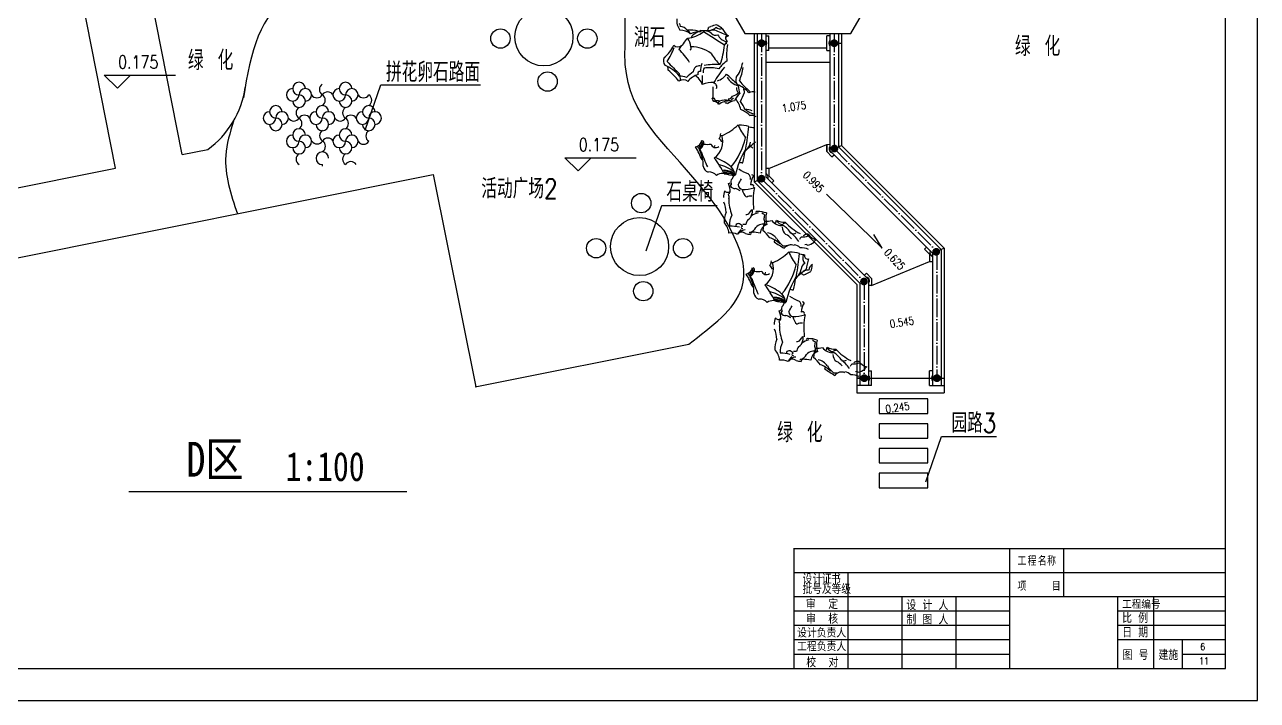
# Model space of a CAD drawing. Extents: x 1035948 to 1665131, y -158296 to 142149.
# Drawn here: x 1183125 to 1208582, y -30311 to -16350 of the extents above; entities that cross this region are included whole.
import ezdxf
from ezdxf.enums import TextEntityAlignment as Align

# ---------------------------------------------------------------- set-up
doc = ezdxf.new("R2010")
doc.units = 0
doc.header["$LTSCALE"] = 200
doc.header["$MEASUREMENT"] = 0
doc.linetypes.add('ACAD_ISO04W100', pattern=[30.5, 24, -3, 0.5, -3])
doc.layers.get('0').update_dxf_attribs({"linetype": 'CONTINUOUS'})
for name, color, linetype in [('COLUMN', 7, 'CONTINUOUS'), ('DL', 21, 'CONTINUOUS'), ('DOTE', 1, 'CONTINUOUS'), ('GROUND', 2, 'CONTINUOUS'), ('LAYER5', 5, 'CONTINUOUS'), ('PUB_DIM', 3, 'CONTINUOUS'), ('PUB_TEXT', 7, 'CONTINUOUS'), ('WLL1', 7, 'CONTINUOUS')]:
    doc.layers.add(name, color=color, linetype=linetype)
doc.styles.add('_HZTXT', font='txt.shx', dxfattribs={"width": 0.8, "bigfont": 'hztxt.shx'})
doc.styles.add('DIM_FONT', font='SIMPLEX.shx', dxfattribs={"width": 0.8})
doc.styles.add('HZ', font='simplex.shx', dxfattribs={"bigfont": 'hztxt.shx'})
doc.styles.add('仿宋', font='simfang0.ttf')

# ---------------------------------------------------------------- blocks, each defined once
blk = doc.blocks.new('_YZH')
for points in [[(-0.47, 0.19), (0.5, 0), (-0.5, 0), (-0.47, -0.19)], [(-0.19, 0.47), (0.5, 0), (-0.36, 0.36), (-0.47, 0.19)], [(0.19, 0.47), (0.5, 0), (0, 0.5), (-0.19, 0.47)], [(0.47, 0.19), (0.5, 0), (0.36, 0.36), (0.19, 0.47)], [(-0.47, -0.19), (0.5, 0), (-0.36, -0.36), (-0.19, -0.47)], [(-0.19, -0.47), (0.5, 0), (0, -0.5), (0.19, -0.47)], [(0.19, -0.47), (0.5, 0), (0.36, -0.36), (0.47, -0.19)]]:
    blk.add_solid(points)

msp = doc.modelspace()

# ---------------------------------------------------------------- linework, layer by layer
for p, q in [((1198192.64008, -16533.42896), (1198192.64008, -19595.82099)), ((1198252.64008, -16533.42896), (1198252.64008, -19570.96818)), ((1198432.64008, -16533.42896), (1198432.64008, -19496.40974)), ((1199752.64008, -16533.42896), (1199752.64008, -18949.64784)), ((1199932.64008, -16533.42896), (1199932.64008, -18875.0894)), ((1199992.64008, -16533.42896), (1199992.64008, -18850.23658)), ((1198342.64008, -16733.68896), (1198192.64008, -16733.68896)), ((1198432.41796, -16703.68896), (1198252.41796, -16703.68896)), ((1198432.41796, -16763.68896), (1198252.41796, -16763.68896)), ((1198432.41796, -16583.68896), (1198492.41796, -16583.68896)), ((1198492.41796, -16883.68896), (1198492.41796, -16583.68896)), ((1199692.86219, -16883.68896), (1199692.86219, -16583.68896)), ((1199752.86219, -16583.68896), (1199692.86219, -16583.68896)), ((1199752.86219, -16703.68896), (1199932.86219, -16703.68896)), ((1199752.86219, -16763.68896), (1199932.86219, -16763.68896)), ((1199842.64008, -16733.68896), (1199992.64008, -16733.68896)), ((1198492.41796, -16883.68896), (1198432.64008, -16883.68896)), ((1199692.86219, -16833.42896), (1198492.41796, -16833.42896)), ((1199692.86219, -16883.68896), (1199752.64008, -16883.68896)), ((1199752.64008, -17133.42896), (1198432.64008, -17133.42896)), ((1198492.64008, -19321.55693), (1199689.66814, -18823.85885)), ((1199689.66814, -18823.85885), (1199749.63869, -18821.9792)), ((1199689.66814, -18823.85885), (1199694.36726, -18973.78523)), ((1199694.36726, -18973.78523), (1199689.66814, -18823.85885)), ((1199797.05844, -19083.12197), (1199694.36726, -18973.78523)), ((1199694.36726, -18973.78523), (1199797.05844, -19083.12197)), ((1199752.64008, -18949.64784), (1201873.96042, -21070.96818)), ((1199797.05844, -19083.12197), (1199840.79313, -19042.0455)), ((1199932.64008, -18875.0894), (1202053.96042, -20996.40974)), ((1199992.64008, -18850.23658), (1202113.96042, -20971.55693)), ((1198492.64008, -19321.55693), (1198432.64008, -19321.55693)), ((1198492.64008, -19321.55693), (1198492.64008, -19471.55693)), ((1198192.64008, -19595.82099), (1198342.64008, -19533.68896)), ((1198192.64008, -19595.82099), (1200313.96042, -21717.14134)), ((1198252.64008, -19570.96818), (1200373.96042, -21692.28852)), ((1198432.64008, -19496.40974), (1200553.96042, -21617.73008)), ((1198492.64008, -19471.55693), (1198598.7061, -19577.62294)), ((1198598.7061, -19577.62294), (1198556.27969, -19620.04935)), ((1201707.89441, -20989.75498), (1201750.32081, -20947.32857)), ((1201813.96042, -21095.82099), (1201707.89441, -20989.75498)), ((1201813.96042, -21095.82099), (1201707.89441, -20989.75498)), ((1201813.96042, -21095.82099), (1201813.96042, -21245.82099)), ((1201813.96042, -21095.82099), (1201813.96042, -21245.82099)), ((1201873.96042, -21070.96818), (1201873.96042, -23804.55693)), ((1202113.96042, -20971.55693), (1201931.96996, -21051.26255)), ((1202053.96042, -20996.40974), (1202053.96042, -23804.55693)), ((1202113.96042, -20971.55693), (1202113.96042, -23954.55693)), ((1200613.96042, -21742.87727), (1201813.96042, -21245.82099)), ((1201813.96042, -21245.82099), (1201873.96042, -21245.82099)), ((1200507.89441, -21486.81125), (1200465.468, -21529.23766)), ((1200507.89441, -21486.81125), (1200613.96042, -21592.87727)), ((1200553.96042, -21617.73008), (1200553.96042, -23804.55693)), ((1200613.96042, -21592.87727), (1200613.96042, -21742.87727)), ((1200613.96042, -21592.87727), (1200613.96042, -21742.87727)), ((1200313.96042, -21717.14134), (1200313.96042, -23954.55693)), ((1200373.96042, -21692.28852), (1200373.96042, -23804.55693)), ((1200613.96042, -21742.87727), (1200553.96042, -21742.87727)), ((1200463.96042, -23654.55693), (1200313.96042, -23654.55693)), ((1200553.73831, -23624.55693), (1200373.73831, -23624.55693)), ((1200553.73831, -23504.55693), (1200613.73831, -23504.55693)), ((1200613.73831, -23804.55693), (1200613.73831, -23504.55693)), ((1201874.18254, -23504.55693), (1201814.18254, -23504.55693)), ((1201814.18254, -23804.55693), (1201814.18254, -23504.55693)), ((1201874.18254, -23624.55693), (1202054.18254, -23624.55693)), ((1201963.96042, -23654.55693), (1202113.96042, -23654.55693)), ((1200613.73831, -23804.55693), (1200313.96042, -23804.55693)), ((1200553.73831, -23684.55693), (1200373.73831, -23684.55693)), ((1201814.18254, -23804.55693), (1202113.96042, -23804.55693)), ((1201874.18254, -23684.55693), (1202054.18254, -23684.55693)), ((1203466.80076, -27176.40461), (1203466.80076, -29651.40461)), ((1204580.55076, -27176.40461), (1204580.55076, -28166.40461)), ((1199011.80076, -27671.40461), (1207921.80076, -27671.40461)), ((1200125.55076, -27671.40461), (1200125.55076, -29651.40461)), ((1199011.80076, -28166.40461), (1207921.80076, -28166.40461)), ((1201239.30076, -28166.40461), (1201239.30076, -29651.40461)), ((1202353.05076, -28166.40461), (1202353.05076, -29651.40461)), ((1205694.30076, -28166.40461), (1205694.30076, -29651.40461)), ((1206436.80076, -28166.40461), (1206436.80076, -29651.40461)), ((1199011.80076, -28463.40461), (1203466.80076, -28463.40461)), ((1205694.30076, -28463.40461), (1207921.80076, -28463.40461)), ((1199011.80076, -28760.40461), (1203466.80076, -28760.40461)), ((1205694.30076, -28760.40461), (1207921.80076, -28760.40461)), ((1199011.80076, -29057.40461), (1203466.80076, -29057.40461)), ((1205694.30076, -29057.40461), (1207921.80076, -29057.40461)), ((1207030.80076, -29057.40461), (1207030.80076, -29651.40461)), ((1199011.80076, -29354.40461), (1203466.80076, -29354.40461)), ((1207030.80076, -29354.40461), (1207921.80076, -29354.40461))]:
    msp.add_line(p, q)
at = {"color": 151}
msp.add_lwpolyline([(1208581.80076, -30311.40461), (1208581.80076, -2591.40461), (1169377.80076, -2591.40461), (1169377.80076, -30311.40461)], close=True, dxfattribs=at)
at = {"color": 5}
msp.add_lwpolyline([(1207921.80076, -29651.40461), (1207921.80076, -3251.40461), (1170697.80076, -3251.40461), (1170697.80076, -29651.40461)], close=True, dxfattribs=at)
msp.add_lwpolyline([(1207921.80076, -29651.40461), (1207921.80076, -3251.40461), (1170697.80076, -3251.40461), (1170697.80076, -29651.40461)], close=True, dxfattribs=at)
msp.add_lwpolyline([(1197996.22992, -12735.35275), (1196899.81976, -14634.39086), (1197996.22992, -16533.42896), (1200189.05024, -16533.42896), (1201285.4604, -14634.39086), (1200189.05024, -12735.35275)], close=True)
at = {"const_width": 24.75}
msp.add_lwpolyline([(1199011.80076, -29651.40461), (1199011.80076, -27176.40461), (1207921.80076, -27176.40461)], dxfattribs=at)
for centre, radius, start, end in [((1196911.85599, -16268.47509), 320.16074, 172.661372896, 217.324096306), ((1196624.77818, -16370.60899), 42.17806, 331.654876371, 68.223744039), ((1196650.65986, -16839.93089), 377.39271, 53.003867811, 88.998184501), ((1196650.4536, -16599.11427), 208.79387, 40.716766674, 86.857591174), ((1196860.95751, -17147.73703), 686.81359, 75.125735544, 94.363042735), ((1196107.00075, -17183.95999), 1005.31959, 39.94323233, 45.614234047), ((1196715.58237, -15906.22913), 731.86577, 277.975628798, 305.531729573), ((1197073.32156, -16970.34499), 474.04669, 87.604578865, 114.364259291), ((1197758.01469, -17900.67558), 1575.79345, 115.085381638, 121.818302964), ((1197130.02341, -14940.20184), 1533.838, 268.502089204, 279.09191608), ((1190674.14127, -27282.34337), 12571.34969, 56.687739548, 59.042294186), ((1197149.56592, -16735.78973), 259.36823, 53.146860917, 84.805152918), ((1197182.75951, -16420.30437), 65.04443, 306.178064902, 12.400748823), ((1197244.0973, -16332.54455), 71.58911, 275.224859431, 312.094757077), ((1198752.55103, -20620.26304), 4474.46226, 107.446886465, 109.016535671), ((1197295.91363, -16332.11449), 124.87254, 271.235871355, 323.55900424), ((1197393.49567, -16452.20168), 116.58671, 220.714223688, 292.828715792), ((1199041.59825, -12977.31293), 3857.32127, 244.358715282, 248.545745387), ((1197487.87986, -16308.81752), 128.91768, 227.449045314, 291.980463723), ((1197235.10521, -16757.46979), 439.34589, 49.063867696, 66.041755457), ((1197857.34699, -16282.3926), 358.20761, 203.879509486, 237.155969223), ((1195912.05191, -16496.44694), 678.32835, 307.955058862, 335.590024675), ((1196613.69984, -16689.28576), 121.25452, 226.181215393, 310.870074246), ((1211589.0316, -27999.0371), 18646.29807, 142.427519748, 143.319460329), ((1196582.16872, -16830.39471), 304.1858, 3.902063387, 41.411920379), ((1196983.47876, -16632.71142), 90.61158, 128.385600235, 168.835319097), ((1197695.73807, -16422.47967), 291.32656, 208.090654121, 252.809990629), ((1195750.39902, -16569.37085), 1839.65661, 341.049654056, 353.532347405), ((1198051.07964, -17020.39029), 533.444, 141.153182025, 151.976920329), ((1197666.40437, -16625.21073), 67.95485, 121.645386807, 243.062662465), ((1197792.24185, -16831.07008), 284.3783, 117.581553975, 129.921904166), ((1197640.91383, -16727.20616), 25.60029, 115.245424814, 236.662700472), ((1198861.69331, -16984.3979), 1241.12567, 169.767208605, 185.549469877), ((1196484.08354, -17092.62798), 166.53238, 158.392990538, 214.350096658), ((1194857.25665, -16173.29824), 1802.33739, 328.614182459, 338.967029917), ((1195601.88276, -17932.80288), 1488.99842, 32.67030916, 46.060309974), ((1196856.82024, -16837.886), 35.50006, 290.371843872, 46.361077455), ((1196888.44399, -17507.8553), 698.1664, 53.508065955, 90.229344812), ((1198249.19941, -16388.70525), 1097.85126, 210.540233646, 225.82698972), ((1196035.65137, -17911.03086), 788.34917, 39.294231191, 66.770077487), ((1202448.78756, -11383.05278), 8334.1488, 223.424702773, 225.909206904), ((1196162.71185, -17300.16498), 254.78753, 2.515889803, 20.150281648), ((1194173.2014, -19679.28465), 3278.61617, 41.300310656, 46.807547021), ((1197056.24827, -17326.19142), 124.34874, 80.11288632, 180.551709125), ((1197588.14321, -17308.86665), 506.63817, 161.91211508, 181.079708337), ((1197275.85677, -17322.22176), 138.84763, 149.003421225, 189.754001279), ((1197274.81845, -18026.63624), 786.7662, 76.09719753, 99.091024847), ((1197370.44195, -18132.93748), 959.54771, 83.041793226, 102.838950491), ((1199458.25387, -18736.5072), 2411.74479, 141.310537591, 150.500199399), ((1197911.26992, -17559.87995), 536.99394, 121.172518147, 146.426452645), ((1197267.85405, -17011.97984), 697.76469, 321.819161362, 349.82286122), ((1196534.2465, -16984.88817), 1452.14251, 338.618982822, 350.153751695), ((1196725.62653, -17660.10348), 170.07351, 54.304549266, 121.684684318), ((1196645.23234, -17850.85665), 436.60623, 69.889582439, 90.499275377), ((1196545.2259, -17397.64041), 108.54147, 351.546290783, 15.323606863), ((1196550.02154, -17464.64984), 118.07719, 340.287558969, 23.644737248), ((1197260.81074, -17862.06972), 627.74398, 121.597476197, 137.857680906), ((1197164.98966, -17800.07864), 441.14158, 107.632011109, 141.33720091), ((1196746.07365, -17734.0711), 402.2125, 21.763831378, 56.620967046), ((1197067.74523, -17358.46543), 42.37901, 70.924899441, 203.451422709), ((1193689.02797, -17480.07842), 3432.1907, 358.249237247, 1.318222541), ((1197323.21758, -18124.34716), 576.5549, 86.424478251, 110.679121678), ((1197343.77729, -17634.49423), 75.29169, 332.923966414, 87.052346844), ((1197351.20023, -17206.03498), 313.9326, 285.668364269, 328.39523981), ((1195275.24869, -19999.30791), 3521.57797, 46.25791589, 48.285569266), ((1197976.6818, -17232.12223), 401.35828, 210.40396475, 253.157807099), ((1198492.31397, -16708.34692), 1081.43056, 223.67232029, 231.508777649), ((1197974.65568, -17494.96872), 166.53238, 161.924952163, 214.350096658), ((1202278.87091, -13452.62682), 5982.51755, 222.759509851, 225.691967184), ((1197241.81946, -17816.35148), 102.35842, 328.438250558, 0.111300844), ((1194357.97894, -17733.05334), 2987.35475, 358.405996492, 1.850360932), ((1197556.69954, -17350.15294), 513.61044, 291.361625415, 307.409784341), ((1198091.50667, -18036.32602), 326.41027, 126.479081168, 160.321689328), ((1197962.84873, -17656.27835), 138.67619, 177.318727466, 227.254812508), ((1197640.96363, -18131.67572), 577.11652, 40.25151068, 70.124981623), ((1198344.79214, -17585.53949), 485.37203, 183.629398637, 202.830645761), ((1196869.7576, -17368.90242), 1182.89661, 331.344877082, 341.126565442), ((1197734.51437, -17762.72857), 254.78753, 2.515889803, 20.150281648), ((1198165.7712, -17925.01789), 186.4146, 75.223442525, 116.900997175), ((1197336.33249, -17782.8977), 87.91722, 261.413698578, 282.229121203), ((1196526.50659, -18252.83459), 884.21299, 20.64971944, 25.481582758), ((1197362.20982, -18041.18523), 100.51478, 23.659808254, 94.735163838), ((1197342.59285, -17908.65661), 41.71078, 336.410941621, 72.759461756), ((1197416.23884, -18056.07205), 135.43762, 64.548351945, 105.16068977), ((1197493.08875, -17979.76983), 49.30256, 115.523789411, 176.58320121), ((1197716.53402, -18393.02569), 471.78666, 91.67183996, 123.771566428), ((1197594.03369, -18253.6993), 341.54208, 77.145094788, 110.496431664), ((1197599.29276, -18010.27225), 43.1481, 34.243369317, 107.920132955), ((1197816.0155, -18208.58742), 283.96891, 96.441096747, 129.220177415), ((1197638.24457, -17761.78951), 124.84357, 275.412707517, 327.711742316), ((1197934.40758, -18093.03312), 283.69198, 127.251233158, 143.871787493), ((1197414.45786, -18208.67142), 509.99568, 11.669634307, 40.25532377), ((1197366.19789, -18333.23419), 671.55537, 19.461917495, 36.249228858), ((1197723.57863, -18607.64662), 536.99394, 43.986797338, 69.240731836), ((1198027.39663, -18395.21349), 290.14964, 65.015892142, 94.813283011), ((1198318.04707, -17700.59956), 510.26355, 233.357931861, 257.090301264), ((1198132.0312, -18408.12019), 181.38064, 57.250293001, 98.727711296), ((1196957.41663, -17431.82946), 1339.842, 295.626157288, 312.373877195), ((1198943.82612, -17974.87105), 1172.55197, 202.653112053, 217.444212571), ((1197913.83051, -18937.29241), 510.26355, 70.891930289, 94.624299691), ((1188164.19791, -17343.04561), 9978.83071, 350.958556683, 353.601341991), ((1198241.26205, -17948.00831), 533.444, 253.191032032, 264.014770337), ((1196940.99131, -18712.54484), 170.07351, 283.483268044, 350.863403096), ((1196749.03325, -18635.07161), 436.60623, 314.668676985, 335.278369923), ((1197015.66437, -18904.82417), 86.2862, 13.254586268, 50.678062018), ((1196993.94591, -18869.66283), 118.00953, 0.189622711, 30.146282013), ((1192618.5309, -20542.4282), 4825.65714, 20.639897329, 21.559061244), ((1197092.80355, -18794.56704), 60.01832, 338.1754704, 58.107896488), ((1197223.95979, -18347.24901), 476.89342, 260.545677036, 279.20612966), ((1197396.16921, -18790.75499), 99.70722, 195.857537272, 309.007914907), ((1197117.81582, -18765.25135), 422.82295, 306.146525631, 18.062794239), ((1197323.34263, -18607.95073), 175.54018, 325.562730691, 1.764640594), ((1197386.76512, -18821.82585), 140.54555, 16.52474138, 54.630929011), ((1196464.43002, -18302.70452), 1595.61375, 321.80346868, 346.035119727), ((1199118.82709, -20019.91407), 1533.838, 126.076036282, 136.665863157), ((1197859.21643, -18740.10988), 259.36823, 320.362799443, 352.021091445), ((1194312.84927, -20361.22354), 3052.42463, 23.366343395, 29.074023543), ((1196955.79548, -18974.88065), 118.07719, 21.523215114, 64.880393393), ((1197008.65672, -18915.9254), 69.28525, 0.110021567, 57.883185101), ((1196495.47614, -19249.93687), 642.66493, 357.952141856, 28.399917058), ((1196999.93591, -19025.52533), 108.54147, 29.844345499, 53.621661578), ((1204184.186, -16239.80124), 7598.14444, 201.070914703, 203.672975262), ((1197384.37452, -18870.31262), 17.67767, 97.037850007, 203.298054716), ((1199852.64217, -19969.4287), 2117.05598, 150.009580448, 166.185949864), ((1195366.98408, -18589.55778), 2663.11263, 346.66636009, 351.845205015), ((1198106.35374, -18938.99672), 65.04443, 32.767203539, 98.98988746), ((1197301.30351, -19241.64599), 166.53238, 190.817855704, 247.80913294), ((1195936.59589, -20227.21516), 1817.21453, 25.950308836, 38.069676073), ((1197065.41883, -20012.65899), 970.24745, 48.08362788, 69.365735941), ((1197289.12511, -19999.4363), 776.52153, 50.675084772, 77.80175104), ((1197489.77045, -19489.99659), 304.1858, 3.756031982, 41.265888975), ((1198370.17952, -18615.0285), 871.97233, 235.361740918, 250.221834565), ((1197947.60782, -19113.7502), 90.61158, 236.332633265, 276.782352127), ((1197247.10561, -19624.42356), 231.19856, 44.037901481, 89.76422654), ((1197556.35337, -19696.30831), 273.06351, 65.885083048, 121.590708833), ((1197572.8845, -19690.07502), 330.40545, 49.358105845, 94.475262547), ((1197537.52268, -19823.18007), 447.43865, 56.055716451, 86.494181627), ((1197499.67417, -20103.77232), 701.19781, 66.280439046, 84.437237264), ((1199584.56352, -8315.28854), 11297.68837, 259.731317092, 260.877194488), ((1197955.04079, -19600.68151), 243.84938, 169.782754535, 193.805711308), ((1197531.191, -19380.59996), 255.09819, 316.118147894, 351.479887298), ((1197413.82126, -19322.18373), 555.60542, 322.904147725, 337.17094678), ((1198008.44052, -19526.07993), 109.90879, 349.319094469, 52.781118101), ((1198448.41649, -19664.04227), 331.44349, 145.488042107, 179.628707606), ((1198138.35759, -19495.39704), 41.61177, 27.390235906, 88.103349449), ((1197795.50287, -19902.03098), 238.75933, 150.849281118, 185.054739056), ((1197642.97219, -19741.16424), 73.80261, 216.948994548, 311.088436856), ((1197489.85805, -19917.48942), 181.37491, 349.172924087, 19.873197072), ((1197621.56177, -19782.31855), 77.2916, 300.596940849, 341.349811277), ((1197579.56121, -19389.42419), 258.96428, 288.495878352, 296.9138482), ((1197116.86715, -19828.98002), 578.344, 2.174528889, 19.595958292), ((1197779.5203, -19688.89859), 80.19594, 147.177732392, 177.687969798), ((1197782.21904, -19638.53712), 95.29738, 209.63794766, 279.815737587), ((1197611.31788, -20249.3571), 549.75269, 58.130501605, 70.097462615), ((1197960.04485, -19652.8972), 103.52368, 184.09533284, 263.473841789), ((1198169.37528, -19730.70205), 227.18579, 187.27517626, 233.679842512), ((1197978.60881, -19134.70257), 621.72623, 266.835501787, 289.994231865), ((1198139.49658, -19707.50225), 50.86326, 48.089010815, 116.27559366), ((1199539.5608, -19988.48603), 1372.06815, 168.679683344, 187.693137239), ((1198212.70802, -19682.32085), 41.23106, 162.103568631, 243.306157921), ((1197025.52351, -20258.09808), 588.2701, 3.116336661, 24.351789973), ((1198602.39147, -19934.95147), 938.5204, 180.997537925, 201.847988878), ((1198119.52771, -20053.85832), 161.46544, 82.217089412, 119.995973914), ((1197930.66719, -20399.90305), 362.16336, 151.324156827, 186.961934656), ((1198069.65794, -20475.97972), 388.9368, 150.459271468, 184.783507325), ((1198032.31982, -20204.65882), 67.39081, 257.606280714, 330.985726379), ((1197977.2658, -20229.97698), 171.35481, 297.911583623, 353.906437635), ((1197546.92658, -19732.97895), 742.07587, 317.18218495, 324.170245819), ((1198348.9516, -20586.93375), 356.36573, 102.490479138, 127.7502203), ((1198052.89978, -20206.68691), 103.43422, 336.357684899, 22.338165208), ((1198251.18757, -20248.83404), 38.67645, 73.208939403, 159.30356271), ((1198260.45876, -20800.37397), 588.57047, 71.850102102, 89.814868397), ((1198807.20168, -19710.09101), 697.10322, 229.211676077, 235.255394144), ((1191751.76203, -19362.57321), 6721.4526, 351.352101609, 352.130111878), ((1198867.02325, -20349.76085), 436.95192, 165.599001342, 197.628879257), ((1197321.76793, -20687.38561), 348.62154, 5.02106615, 44.323464462), ((1197623.45589, -21934.20182), 1422.9942, 79.177106306, 87.649895904), ((1197855.88212, -20510.95476), 46.48633, 85.85646096, 192.591894552), ((1198158.78605, -20831.16745), 345.51596, 133.301207419, 154.586948909), ((1197854.9934, -20573.24504), 111.73694, 32.015775003, 87.717770851), ((1198005.92816, -20780.08158), 187.91814, 89.775910486, 136.355259781), ((1197950.44408, -20539.53626), 25.53869, 91.59014813, 277.76293538), ((1197980.40412, -20795.81631), 317.02173, 83.427828631, 94.482908935), ((1198214.93497, -20498.10793), 195.99415, 143.453476789, 175.015831211), ((1198044.35251, -20446.96426), 204.54042, 283.985441075, 332.989929914), ((1198372.35834, -20665.33665), 192.34321, 69.300647013, 139.278679931), ((1198521.10887, -20678.56967), 208.74923, 109.743471098, 173.865304134), ((1198885.63102, -20627.57542), 517.70004, 155.737275181, 177.508329291), ((1197899.3766, -21206.63595), 762.81392, 36.575658373, 52.05634069), ((1197863.64196, -20567.39576), 567.41423, 9.138213163, 20.01130868), ((1198458.96211, -20164.03873), 247.23566, 260.851959483, 291.748583147), ((1198768.11505, -20234.22583), 268.7276, 217.282680245, 275.055843779), ((1198452.70171, -20344.12206), 205.94675, 326.107015146, 346.716708084), ((1198801.18489, -20139.9961), 291.79199, 239.511228636, 275.718754705), ((1198775.22508, -20352.64709), 127.34094, 202.034384254, 272.437656289), ((1198970.16033, -20527.671), 202.8113, 182.512075062, 230.716133963), ((1198823.84789, -20503.85677), 49.4171, 72.350116622, 150.965412855), ((1198583.0126, -20865.86252), 419.58783, 29.133930905, 60.159032176), ((1199694.39157, -19623.14152), 1182.49098, 223.048874024, 241.916006116), ((1197710.0208, -20963.47177), 309.32335, 63.818119163, 97.611052298), ((1197941.38721, -20744.78978), 109.74081, 84.127845699, 145.23893916), ((1197939.67486, -20745.93944), 107.076, 47.757665419, 83.204138652), ((1198343.40069, -19090.07694), 1611.11736, 258.117337549, 261.731014849), ((1198096.33519, -20646.61162), 2.80592, 155.353835664, 101.314010655), ((1198168.39938, -20688.74013), 52.87304, 62.585494298, 175.632937706), ((1198153.7662, -21412.72031), 773.15102, 78.072591497, 89.884873724), ((1198404.36713, -20948.02285), 305.11144, 34.823591857, 78.38326642), ((1198334.72872, -21268.68595), 546.15789, 45.074021491, 71.063255075), ((1198523.90639, -20781.69211), 97.80162, 323.576362524, 349.739166953), ((1200693.98186, -17730.79552), 3746.93745, 236.071559729, 239.854538569), ((1199029.54916, -20585.50965), 414.70743, 206.424155241, 233.341524458), ((1198742.54879, -20930.53422), 265.13984, 35.329928789, 68.028941386), ((1198392.45103, -21345.48907), 887.77657, 35.682093461, 52.629646741), ((1198994.82986, -20574.44484), 98.21797, 242.525013669, 306.137296465), ((1200078.3073, -21429.87923), 1149.46504, 143.115572067, 146.124658676), ((1199180.92961, -20344.52694), 391.31021, 266.582330445, 289.37000066), ((1199296.31573, -20847.45429), 166.31455, 86.258909783, 124.451395748), ((1199239.92362, -20624.08422), 287.10527, 280.148487182, 310.729424983), ((1199546.06475, -20508.38034), 295.02597, 215.92846974, 255.895222675), ((1199522.64515, -20892.20506), 109.0596, 116.391363044, 155.409051741), ((1198003.69944, -20057.41331), 1339.842, 295.626157288, 312.373877195), ((1198811.82921, -20646.37981), 273.44895, 263.727009918, 293.212899716), ((1198948.59688, -21069.83989), 168.39516, 66.320007558, 144.047115664), ((1199990.10893, -20600.4549), 1172.55197, 202.653112053, 217.444212571), ((1198960.11332, -21562.87626), 510.26355, 70.891930289, 94.624299691), ((1199011.85047, -21059.91176), 159.17922, 37.687411251, 89.105789212), ((1189210.48071, -19968.62946), 9978.83071, 350.958556683, 353.601341991), ((1199287.54486, -20573.59216), 533.444, 253.191032032, 264.014770337), ((1199164.36406, -21293.84701), 332.31194, 63.684030508, 94.581804286), ((1199381.08082, -21168.95935), 187.00684, 162.2596832, 218.278036616), ((1199296.58893, -21125.00866), 67.95485, 162.105289896, 283.522565554), ((1199258.01303, -20937.78372), 44.97221, 43.72757284, 113.478229529), ((1197987.27412, -21338.1287), 170.07351, 283.483268044, 350.863403096), ((1198139.08636, -21420.15089), 60.01832, 338.1754704, 58.107896488), ((1198164.09862, -21390.83521), 422.82295, 306.146525631, 18.062794239), ((1198369.62544, -21233.53458), 175.54018, 325.562730691, 1.764640594), ((1198433.04793, -21447.4097), 140.54555, 16.52474138, 54.630929011), ((1197510.71283, -20928.28837), 1595.61375, 321.80346868, 346.035119727), ((1199278.59126, -21392.64284), 116.58671, 112.33923657, 184.453728673), ((1201585.51243, -21839.87238), 2363.81352, 164.069647762, 169.418463674), ((1199446.81971, -21426.79807), 128.91768, 113.187488638, 177.718907048), ((1198950.43211, -21289.74616), 439.34589, 339.126196904, 356.104084665), ((1195359.13208, -22986.80739), 3052.42463, 23.366343395, 29.074023543), ((1198002.07829, -21600.4645), 118.07719, 21.523215114, 64.880393393), ((1198054.93953, -21541.50925), 69.28525, 0.110021567, 57.883185101), ((1197795.31606, -21260.65547), 436.60623, 314.668676985, 335.278369923), ((1197541.75894, -21875.52072), 642.66493, 357.952141856, 28.399917058), ((1198046.21872, -21651.10918), 108.54147, 29.844345499, 53.621661578), ((1198061.94717, -21530.40802), 86.2862, 13.254586268, 50.678062018), ((1205230.46881, -18865.3851), 7598.14444, 201.070914703, 203.672975262), ((1198040.22872, -21495.24668), 118.00953, 0.189622711, 30.146282013), ((1193664.81371, -23168.01205), 4825.65714, 20.639897329, 21.559061244), ((1198270.2426, -20972.83286), 476.89342, 260.545677036, 279.20612966), ((1198442.45202, -21416.33885), 99.70722, 195.857537272, 309.007914907), ((1198430.65733, -21495.89647), 17.67767, 97.037850007, 203.298054716), ((1200898.92498, -22595.01255), 2117.05598, 150.009580448, 166.185949864), ((1196413.26689, -21215.14163), 2663.11263, 346.66636009, 351.845205015), ((1200165.1099, -22645.49792), 1533.838, 126.076036282, 136.665863157), ((1198905.49924, -21365.69373), 259.36823, 320.362799443, 352.021091445), ((1199152.63655, -21564.58057), 65.04443, 32.767203539, 98.98988746), ((1199294.95591, -21546.51093), 124.87254, 81.608948122, 133.932081006), ((1199258.1188, -21582.95464), 71.58911, 93.073195285, 129.94309293), ((1197280.87624, -17490.2203), 4474.46226, 296.151416691, 297.721065897), ((1196982.8787, -22852.79902), 1817.21453, 25.950308836, 38.069676073), ((1198111.70164, -22638.24284), 970.24745, 48.08362788, 69.365735941), ((1198335.40792, -22625.02015), 776.52153, 50.675084772, 77.80175104), ((1198993.89063, -21739.33405), 90.61158, 236.332633265, 276.782352127), ((1198347.58632, -21867.22985), 166.53238, 190.817855704, 247.80913294), ((1198293.38842, -22250.00741), 231.19856, 44.037901481, 89.76422654), ((1198602.63618, -22321.89216), 273.06351, 65.885083048, 121.590708833), ((1198619.16731, -22315.65887), 330.40545, 49.358105845, 94.475262547), ((1198583.80549, -22448.76392), 447.43865, 56.055716451, 86.494181627), ((1198545.95698, -22729.35617), 701.19781, 66.280439046, 84.437237264), ((1200630.84633, -10940.8724), 11297.68837, 259.731317092, 260.877194488), ((1198577.47381, -22006.18381), 255.09819, 316.118147894, 351.479887298), ((1198536.05326, -22115.58044), 304.1858, 3.756031982, 41.265888975), ((1199416.46232, -21240.61236), 871.97233, 235.361740918, 250.221834565), ((1199054.72333, -22151.66378), 109.90879, 349.319094469, 52.781118101), ((1199494.6993, -22289.62612), 331.44349, 145.488042107, 179.628707606), ((1199184.6404, -22120.98089), 41.61177, 27.390235906, 88.103349449), ((1198625.84402, -22015.00804), 258.96428, 288.495878352, 296.9138482), ((1198163.14996, -22454.56388), 578.344, 2.174528889, 19.595958292), ((1198825.80311, -22314.48244), 80.19594, 147.177732392, 177.687969798), ((1198828.50185, -22264.12097), 95.29738, 209.63794766, 279.815737587), ((1199001.3236, -22226.26537), 243.84938, 169.782754535, 193.805711308), ((1198657.60069, -22874.94095), 549.75269, 58.130501605, 70.097462615), ((1199006.32766, -22278.48105), 103.52368, 184.09533284, 263.473841789), ((1198460.10407, -21947.76758), 555.60542, 322.904147725, 337.17094678), ((1199215.65809, -22356.28591), 227.18579, 187.27517626, 233.679842512), ((1199024.89162, -21760.28642), 621.72623, 266.835501787, 289.994231865), ((1199185.77939, -22333.08611), 50.86326, 48.089010815, 116.27559366), ((1200585.84361, -22614.06988), 1372.06815, 168.679683344, 187.693137239), ((1199258.99082, -22307.90471), 41.23106, 162.103568631, 243.306157921), ((1198841.78568, -22527.61483), 238.75933, 150.849281118, 185.054739056), ((1198071.80632, -22883.68193), 588.2701, 3.116336661, 24.351789973), ((1198689.255, -22366.74809), 73.80261, 216.948994548, 311.088436856), ((1198536.14086, -22543.07327), 181.37491, 349.172924087, 19.873197072), ((1198667.84458, -22407.9024), 77.2916, 300.596940849, 341.349811277), ((1199648.67428, -22560.53533), 938.5204, 180.997537925, 201.847988878), ((1199165.81052, -22679.44217), 161.46544, 82.217089412, 119.995973914), ((1198976.95, -23025.4869), 362.16336, 151.324156827, 186.961934656), ((1199115.94075, -23101.56358), 388.9368, 150.459271468, 184.783507325), ((1199078.60263, -22830.24267), 67.39081, 257.606280714, 330.985726379), ((1199023.54861, -22855.56083), 171.35481, 297.911583623, 353.906437635), ((1198593.20939, -22358.5628), 742.07587, 317.18218495, 324.170245819), ((1199395.23441, -23212.5176), 356.36573, 102.490479138, 127.7502203), ((1199099.18259, -22832.27076), 103.43422, 336.357684899, 22.338165208), ((1199297.47038, -22874.4179), 38.67645, 73.208939403, 159.30356271), ((1199306.74157, -23425.95783), 588.57047, 71.850102102, 89.814868397), ((1199853.48449, -22335.67486), 697.10322, 229.211676077, 235.255394144), ((1192798.04484, -21988.15706), 6721.4526, 351.352101609, 352.130111878), ((1199913.30606, -22975.3447), 436.95192, 165.599001342, 197.628879257), ((1198368.05074, -23312.96946), 348.62154, 5.02106615, 44.323464462), ((1198669.7387, -24559.78568), 1422.9942, 79.177106306, 87.649895904), ((1198902.16493, -23136.53861), 46.48633, 85.85646096, 192.591894552), ((1198901.2762, -23198.8289), 111.73694, 32.015775003, 87.717770851), ((1198996.72689, -23165.12011), 25.53869, 91.59014813, 277.76293538), ((1199026.68693, -23421.40017), 317.02173, 83.427828631, 94.482908935), ((1199261.21778, -23123.69179), 195.99415, 143.453476789, 175.015831211), ((1199090.63532, -23072.54811), 204.54042, 283.985441075, 332.989929914), ((1199418.64115, -23290.9205), 192.34321, 69.300647013, 139.278679931), ((1199567.39168, -23304.15352), 208.74923, 109.743471098, 173.865304134), ((1199931.91382, -23253.15928), 517.70004, 155.737275181, 177.508329291), ((1198909.92477, -23192.97962), 567.41423, 9.138213163, 20.01130868), ((1199505.24492, -22789.62258), 247.23566, 260.851959483, 291.748583147), ((1199814.39786, -22859.80968), 268.7276, 217.282680245, 275.055843779), ((1199498.98452, -22969.70591), 205.94675, 326.107015146, 346.716708084), ((1199847.4677, -22765.57996), 291.79199, 239.511228636, 275.718754705), ((1199821.50789, -22978.23094), 127.34094, 202.034384254, 272.437656289), ((1200016.44314, -23153.25485), 202.8113, 182.512075062, 230.716133963), ((1199870.1307, -23129.44062), 49.4171, 72.350116622, 150.965412855), ((1199629.29541, -23491.44638), 419.58783, 29.133930905, 60.159032176), ((1200740.67438, -22248.72538), 1182.49098, 223.048874024, 241.916006116), ((1198756.30361, -23589.05562), 309.32335, 63.818119163, 97.611052298), ((1199205.06886, -23456.75131), 345.51596, 133.301207419, 154.586948909), ((1198987.67002, -23370.37363), 109.74081, 84.127845699, 145.23893916), ((1199052.21097, -23405.66543), 187.91814, 89.775910486, 136.355259781), ((1198985.95767, -23371.52329), 107.076, 47.757665419, 83.204138652), ((1199389.6835, -21715.66079), 1611.11736, 258.117337549, 261.731014849), ((1199142.618, -23272.19548), 2.80592, 155.353835664, 101.314010655), ((1199214.68219, -23314.32398), 52.87304, 62.585494298, 175.632937706), ((1199200.04901, -24038.30416), 773.15102, 78.072591497, 89.884873724), ((1198945.65941, -23832.2198), 762.81392, 36.575658373, 52.05634069), ((1199450.64994, -23573.6067), 305.11144, 34.823591857, 78.38326642), ((1199381.01153, -23894.2698), 546.15789, 45.074021491, 71.063255075), ((1200075.83197, -23211.09351), 414.70743, 206.424155241, 233.341524458), ((1199788.8316, -23556.11807), 265.13984, 35.329928789, 68.028941386), ((1199438.73384, -23971.07292), 887.77657, 35.682093461, 52.629646741), ((1200041.11266, -23200.0287), 98.21797, 242.525013669, 306.137296465), ((1201124.59011, -24055.46308), 1149.46504, 143.115572067, 146.124658676), ((1200227.21242, -22970.11079), 391.31021, 266.582330445, 289.37000066), ((1200342.59854, -23473.03814), 166.31455, 86.258909783, 124.451395748), ((1200592.34756, -23133.9642), 295.02597, 215.92846974, 255.895222675), ((1200568.92796, -23517.78891), 109.0596, 116.391363044, 155.409051741), ((1199570.18919, -23407.27597), 97.80162, 323.576362524, 349.739166953), ((1201740.26467, -20356.37937), 3746.93745, 236.071559729, 239.854538569), ((1199858.11202, -23271.96366), 273.44895, 263.727009918, 293.212899716), ((1199994.87968, -23695.42374), 168.39516, 66.320007558, 144.047115664), ((1200058.13328, -23685.49562), 159.17922, 37.687411251, 89.105789212), ((1200210.64687, -23919.43087), 332.31194, 63.684030508, 94.581804286), ((1200304.29584, -23563.36757), 44.97221, 43.72757284, 113.478229529), ((1200286.20643, -23249.66807), 287.10527, 280.148487182, 310.729424983)]:
    msp.add_arc(centre, radius, start, end)
at = {"layer": 'DL'}
for p, q in [((1186374.73844, -19036.41337), (1184513.84492, -9579.26698)), ((1185002.23921, -19312.60529), (1183140.18564, -9849.56349)), ((1186374.73844, -19036.41337), (1186906.82143, -18929.34079)), ((1173099.41767, -21707.8439), (1185002.23921, -19312.60529)), ((1173099.41767, -23138.87254), (1191558.24941, -19449.84246)), ((1191558.24941, -19449.84246), (1192440.4974, -23834.0572)), ((1192428.54938, -23836.46154), (1196840.11341, -22948.70997))]:
    msp.add_line(p, q, dxfattribs=at)
msp.add_arc((1185786.71591, -17380.99615), 1911.02263, 305.882779015, 351.888825968, dxfattribs=at)
msp.add_open_spline([(1196840.11341, -22948.70997), (1197316.42179, -22591.04119), (1198495.39493, -21705.72845), (1196946.01574, -19275.63363), (1195297.70945, -17974.67175), (1195718.81433, -15405.23338), (1193461.25869, -14037.74153), (1191517.29669, -16329.47558), (1188252.44053, -15152.96707), (1187784.48337, -16913.75194), (1187645.65929, -17863.55901)], degree=3, knots=[0, 0, 0, 0, 1589.4056853935, 3934.1458298066, 6905.158326172, 8118.6336318802, 10147.4920488985, 12909.6548060584, 15607.0709146472, 17991.3574641954, 17991.3574641954, 17991.3574641954, 17991.3574641954], dxfattribs=at)
msp.add_spline([(1187437.13158, -18344.39411), (1187276.55678, -19054.01011), (1187517.07213, -20257.47886)], degree=3, dxfattribs=at)
at = {"layer": 'DOTE', "linetype": 'ACAD_ISO04W100', "ltscale": 0.08}
for p, q in [((1198342.64008, -16533.42896), (1198342.64008, -19533.68896)), ((1199842.64008, -16533.42896), (1199842.64008, -18912.36862)), ((1199842.64008, -18912.36862), (1201963.96042, -21033.68896)), ((1198342.64008, -19533.68896), (1200463.96042, -21655.0093)), ((1201963.96042, -21033.68896), (1201963.96042, -23654.55693)), ((1200463.96042, -21655.0093), (1200463.96042, -23654.55693))]:
    msp.add_line(p, q, dxfattribs=at)
at = {"layer": 'GROUND'}
msp.add_line((1189271.57534, -19241.11797), (1189271.57534, -19275.62554), dxfattribs=at)
for centre, start, end in [((1188791.57534, -17671.11797), 0, 270), ((1189751.57534, -17671.11797), 0, 270), ((1188661.57534, -17801.11797), 90, 0), ((1188791.57534, -17931.11797), 180, 90), ((1188921.57534, -17801.11797), 270, 180), ((1189161.57534, -17731.83594), 212.203975367, 327.795772496), ((1189340.85737, -17691.11797), 122.203975367, 237.795772496), ((1189202.29331, -17911.11797), 302.203975367, 57.795772496), ((1189381.57534, -17870.4), 32.203975367, 147.795772496), ((1189621.57534, -17801.11797), 90, 0), ((1189751.57534, -17931.11797), 180, 90), ((1189881.57534, -17801.11797), 270, 180), ((1190121.57534, -17731.83594), 212.203975367, 327.795772496), ((1190162.29331, -17911.11797), 302.203975367, 57.795772496), ((1188311.57534, -18151.11797), 0, 270), ((1188860.85737, -18171.11797), 122.203975367, 237.795772496), ((1189271.57534, -18151.11797), 0, 270), ((1189820.85737, -18170.83594), 122.203975367, 237.795772496), ((1190231.57534, -18151.11797), 0, 270), ((1188181.57534, -18281.11797), 90, 0), ((1188311.57534, -18411.11797), 180, 90), ((1188441.57534, -18281.11797), 270, 180), ((1188681.57534, -18211.83594), 212.203975367, 327.795772496), ((1188722.29331, -18391.11797), 302.203975367, 57.795772496), ((1188901.57534, -18350.4), 32.203975367, 147.795772496), ((1189141.57534, -18281.11797), 90, 0), ((1189271.57534, -18411.11797), 180, 90), ((1189401.57534, -18281.11797), 270, 180), ((1189641.57534, -18211.5539), 212.203975367, 327.795772496), ((1189682.29331, -18390.83594), 302.203975367, 57.795772496), ((1189861.57534, -18350.11797), 32.203975367, 147.795772496), ((1190101.57534, -18281.11797), 90, 0), ((1190231.57534, -18411.11797), 180, 90), ((1190361.57534, -18281.11797), 270, 180), ((1188791.57534, -18631.11797), 0, 270), ((1189345.44953, -18644.31329), 122.203975367, 237.795772496), ((1189751.57534, -18631.11797), 0, 270), ((1190300.85737, -18651.11797), 122.203975367, 237.795772496), ((1188661.57534, -18761.11797), 90, 0), ((1188791.57534, -18891.11797), 180, 90), ((1188921.57534, -18761.11797), 270, 180), ((1189166.1675, -18685.03125), 212.203975367, 327.795772496), ((1189206.88547, -18864.31329), 302.203975367, 57.795772496), ((1189386.1675, -18823.59532), 32.203975367, 147.795772496), ((1189621.57534, -18761.11797), 90, 0), ((1189751.57534, -18891.11797), 180, 90), ((1189881.57534, -18761.11797), 270, 180), ((1190121.57534, -18691.83594), 212.203975367, 327.795772496), ((1188860.85737, -19131.11797), 122.203975367, 237.795772496), ((1189271.57534, -19111.11797), 0, 270), ((1189820.85737, -19131.11797), 122.203975367, 237.795772496), ((1189861.57534, -19310.4), 32.203975367, 147.795772496)]:
    msp.add_arc(centre, 130, start, end, dxfattribs=at)
at = {"layer": 'LAYER5', "linetype": 'Continuous'}
msp.add_line((1185276.49821, -25999.15194), (1191015.29104, -25999.15194), dxfattribs=at)
at = {"layer": 'PUB_DIM'}
for p, q in [((1185039.61472, -17660.76251), (1184769.61472, -17390.76251)), ((1184769.61472, -17390.76251), (1185309.61472, -17390.76251)), ((1185309.61472, -17390.76251), (1185039.61472, -17660.76251)), ((1185039.61472, -17390.76251), (1186237.90043, -17390.76251)), ((1194553.65478, -19369.30695), (1194283.65478, -19099.30695)), ((1194283.65478, -19099.30695), (1194823.65478, -19099.30695)), ((1194553.65478, -19099.30695), (1195751.9405, -19099.30695)), ((1194823.65478, -19099.30695), (1194553.65478, -19369.30695))]:
    msp.add_line(p, q, dxfattribs=at)
at = {"layer": 'PUB_TEXT'}
for p, q in [((1190156.73425, -18533.78631), (1190479.21677, -17594.43861)), ((1195961.97445, -21023.90713, -22546.75648), (1196284.45697, -20084.55943, -22546.75648)), ((1201737.14825, -25799.56866, -22546.75648), (1202059.63077, -24860.22096, -22546.75648)), ((1202059.63077, -24860.22096, -22546.75648), (1203196.15566, -24860.22096, -22546.75648))]:
    msp.add_line(p, q, dxfattribs=at)
at = {"layer": 'WLL1'}
for p, q in [((1190479.21677, -17594.43861), (1192537.44565, -17594.43861)), ((1199685.84379, -19852.83508), (1200835.25344, -20969.80353)), ((1199685.84379, -19852.83508), (1200835.25344, -20969.80353)), ((1196284.52054, -20096.82199), (1196284.45697, -20084.55943, -22546.75648)), ((1196284.45697, -20084.55943, -22546.75648), (1197427.58333, -20084.55943, -22546.75648)), ((1200835.25344, -20969.80353), (1200658.75026, -20682.73622)), ((1200835.25344, -20969.80353), (1200658.75026, -20682.73622)), ((1200313.96042, -23654.55693), (1202113.96042, -23654.55693)), ((1200313.96042, -23954.55693), (1202113.96042, -23954.55693))]:
    msp.add_line(p, q, dxfattribs=at)
at = {"layer": 'WLL1', "ltscale": 0.05}
msp.add_line((1199821.72237, -18921.03302), (1199992.64008, -18850.23658), dxfattribs=at)
at = {"layer": 'WLL1'}
for points in [[(1201774.71583, -24383.74889), (1201774.71583, -24083.74889), (1200774.71583, -24083.74889), (1200774.71583, -24383.74889)], [(1201774.71583, -24894.85184), (1201774.71583, -24594.85184), (1200774.71583, -24594.85184), (1200774.71583, -24894.85184)], [(1201774.71583, -25405.95479), (1201774.71583, -25105.95479), (1200774.71583, -25105.95479), (1200774.71583, -25405.95479)], [(1201774.71583, -25917.05773), (1201774.71583, -25617.05773), (1200774.71583, -25617.05773), (1200774.71583, -25917.05773)]]:
    msp.add_lwpolyline(points, close=True, dxfattribs=at)
for centre, radius in [((1193847.93287, -16603.37984, 22546.75648), 600), ((1192950.87802, -16637.57613, 22546.75648), 200), ((1194744.98772, -16637.57613, 22546.75648), 200), ((1193923.67964, -17525.33418, 22546.75648), 200), ((1195858.40267, -20038.17551, 22546.75648), 200), ((1195824.20638, -20935.23036, 22546.75648), 600), ((1194927.15153, -20969.42665, 22546.75648), 200), ((1196721.26123, -20969.42665, 22546.75648), 200), ((1195899.95316, -21857.1847, 22546.75648), 200)]:
    msp.add_circle(centre, radius, dxfattribs=at)
for centre, radius, start, end in [((1198342.64008, -16733.68896), 110.00022, 324.702314001, 35.297685999), ((1199842.64008, -16733.68896), 110.00022, 144.702314001, 215.297685999), ((1199815.68043, -18923.53567), 78.07522, 148.001779567, 256.998220433), ((1198372.24457, -19510.97119), 110.00022, 345.38687617, 55.982248167), ((1201928.83241, -21050.07241), 110.00022, 164.147040202, 240.077030001), ((1200492.67152, -21643.11678), 78.07522, 328.001779567, 76.998220433), ((1200463.96042, -23654.55693), 110.00022, 324.702314001, 35.297685999), ((1201963.96042, -23654.55693), 110.00022, 144.702314001, 215.297685999)]:
    msp.add_arc(centre, radius, start, end, dxfattribs=at)

# ---------------------------------------------------------------- block references
at = {"layer": 'COLUMN', "yscale": 160, "zscale": 160}
for p, xscale, rotation in [((1198342.41796, -16733.68896), 160, 90.00000000002098), ((1199842.86219, -16733.68896), -160, 269.999999999979), ((1199848.60098, -18910.3285), -160, 292.5000000001369), ((1198342.27166, -19532.07238), -160, 110.6845621683453), ((1201949.13406, -21043.5071), 160, 294.3154378316547), ((1200457.91849, -21657.51196), 160, 112.5000000001024), ((1200463.73831, -23654.55693), 160, 90.00000000002098), ((1201964.18254, -23654.55693), -160, 269.999999999979)]:
    msp.add_blockref('_YZH', p, dxfattribs=dict(at, xscale=xscale, rotation=rotation))

# ---------------------------------------------------------------- texts
at = {"width": 0.8}
for s, height, style, p in [('工', 169.32966, '_HZTXT', (1203628.51272, -27523.79765)), ('程', 169.32966, '_HZTXT', (1203835.74175, -27523.79765)), ('名', 169.32966, '_HZTXT', (1204047.7564, -27523.79765)), ('称', 169.32966, '_HZTXT', (1204240.63264, -27523.79765)), ('设', 185.45629, '_HZTXT', (1199188.22712, -27904.6051)), ('计', 185.45629, '_HZTXT', (1199398.88432, -27904.6051)), ('证', 185.45629, '_HZTXT', (1199588.77732, -27904.6051)), ('书', 185.45629, '_HZTXT', (1199778.67032, -27904.6051)), ('批号及等级', 185.456295, '_HZTXT', (1199188.22733, -28112.10505)), ('项    目', 169.329657, '_HZTXT', (1203628.51272, -28044.94762)), ('6', 148.5, 'HZ', (1207403.46258, -29275.28397)), ('11', 148.5, 'HZ', (1207377.68848, -29572.28397))]:
    msp.add_text(s, height=height, dxfattribs=dict(at, style=style)).set_placement(p)
at = {"style": 'HZ'}
for s, height, p in [('审  定', 185.456295, (1199260.90133, -28423.35507)), ('设 计 人', 185.456295, (1201334.07958, -28444.81045)), ('工程编号', 158.4, (1205789.69184, -28415.83278)), ('比 例', 185.456295, (1205789.69184, -28710.87506)), ('审  核', 185.456295, (1199262.01672, -28725.80126)), ('制 图 人', 185.456295, (1201334.07958, -28741.81045)), ('设计负责人', 169.329657, (1199075.59906, -29010.81189)), ('日 期', 185.456295, (1205789.69184, -29007.87506)), ('工程负责人', 169.329657, (1199075.59906, -29293.02798)), ('建施', 185.456295, (1206540.59027, -29473.62016)), ('校  对', 185.456295, (1199266.0745, -29627.41813)), ('图 号', 185.456295, (1205797.61565, -29473.62016))]:
    msp.add_text(s, height=height, dxfattribs=at).set_placement(p)
at = {"style": 'DIM_FONT', "width": 0.8, "flags": 9}
for tag, s in [('YSIZE', '2180'), ('XSIZE', '2440')]:
    msp.add_attdef(tag, (1189271.57534, -19241.11797), s, height=0.5, dxfattribs=at)
at = {"layer": 'PUB_DIM', "style": 'DIM_FONT', "width": 0.8}
for p in [(1185470.74852, -17123.14793), (1194984.78858, -18831.69238)]:
    msp.add_text('0.175', height=270, dxfattribs=at).set_placement(p, align=Align.MIDDLE)
for s, rotation, p in [('1.075', 8.418516272, (1199013.99658, -18044.2646)), ('0.995', 313.540191567, (1199414.98814, -19596.67163)), ('0.625', 313.540191567, (1201091.8112, -21198.43639)), ('0.545', 8.418516272, (1201240.28952, -22499.69898)), ('0.245', 8.418516272, (1201151.46061, -24260.30842))]:
    msp.add_text(s, height=162, rotation=rotation, dxfattribs=at).set_placement(p, align=Align.MIDDLE)
at = {"layer": 'PUB_TEXT', "width": 0.8}
for s, height, style, p in [('湖石', 405, '_HZTXT', (1195705.74683, -16817.38516, -22546.75648)), ('绿 化', 405, '_HZTXT', (1203576.07523, -16999.38794, -22546.75648)), ('绿 化', 405, '_HZTXT', (1186496.66385, -17290.01401, -22546.75648)), ('拼花卵石路面', 405, '_HZTXT', (1190585.5745, -17533.74739)), ('活动广场2', 405, '_HZTXT', (1192555.35222, -19941.06625, -45093.51296)), ('石桌椅', 405, '_HZTXT', (1196378.00258, -20006.12845, -22546.75648)), ('园路3', 405, '_HZTXT', (1202264.38143, -24781.78998, -22546.75648)), ('绿 化', 405, '_HZTXT', (1198665.45262, -24979.30888, -22546.75648)), ('D区', 720, '仿宋', (1186466.67993, -25690.14153)), ('1:100', 600, '仿宋', (1188512.55832, -25779.52634))]:
    msp.add_text(s, height=height, dxfattribs=dict(at, style=style)).set_placement(p)

doc.saveas('drawing.dxf')
